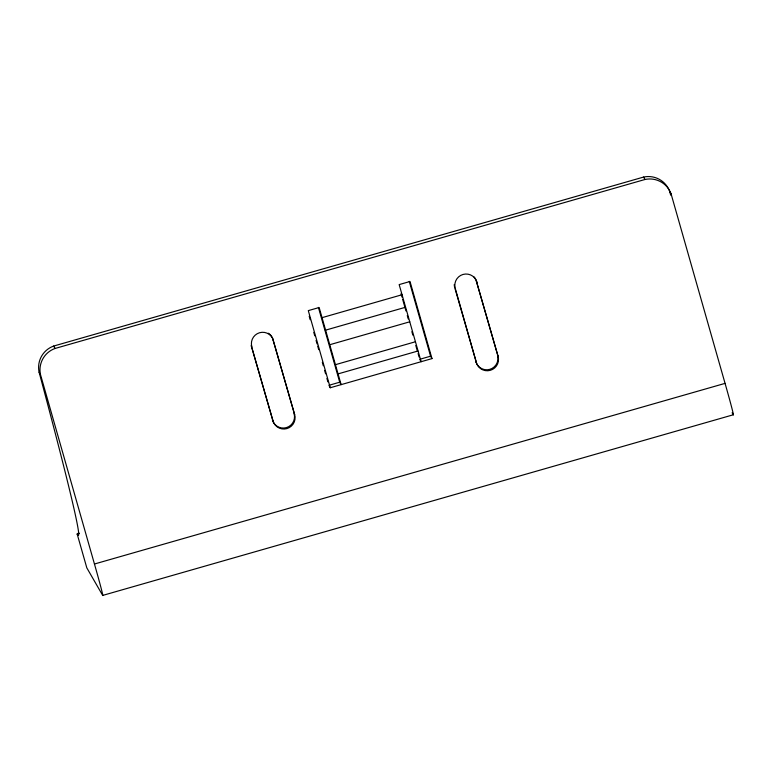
<?xml version="1.0" encoding="UTF-8"?>
<svg xmlns="http://www.w3.org/2000/svg" width="772" height="772" viewBox="0 0 772 772"><rect width="100%" height="100%" fill="white"/><g stroke="black" fill="none" stroke-linecap="round" stroke-linejoin="round"><path stroke-width="1.16" d="M431.973 358.604L430.583 356.191L419.736 359.298L421.126 361.711L399.163 284.598L410.009 281.49L431.973 358.604L330.262 387.747L308.298 310.624L319.145 307.517L341.118 384.639L339.719 382.217L318.411 307.401M670.675 195.142A508.603 9.737 74 0 0 669.71 191.543L671.1 193.955L725.062 383.375A35.271 0.675 74 0 1 733.303 414.776L102.695 595.415L86.811 567.854L77.171 534.021A508.603 9.737 74 0 0 39.102 372.181A22.668 22.591 -30 0 1 53.664 346.059L643.587 177.068A22.668 22.591 -30 0 1 669.392 190.694M102.695 595.415A35.271 0.675 74 0 0 94.454 564.014L40.491 374.594A22.668 22.591 -30 0 1 55.053 348.471L644.977 179.49A22.668 22.591 -30 0 1 671.1 193.955M322.04 317.659L402.048 294.74M325.33 330.223L405.348 307.304M329.75 344.727L409.758 321.799M335.434 364.683L415.442 341.755M337.866 373.947L417.874 351.028M328.872 385.325L339.719 382.217M79.429 533.375L77.171 534.021A22.417 1.718 -15.9 0 1 78.773 532.941M94.454 564.014L725.062 383.375M643.587 177.068L644.977 179.49M732.126 412.74L733.303 414.776M474.066 276.916A11.29 11.252 -30 0 1 476.382 281.201L498.085 356.394A11.29 11.252 -30 0 1 490.326 370.328A11.29 11.252 -30 0 1 476.392 362.608L455.017 288.583M476.382 281.201L498.085 356.394M329.335 386.135L330.262 387.747M268.444 333.243A11.29 11.252 -30 0 1 272.96 339.477L294.663 414.67A11.29 11.252 -30 0 1 286.904 428.595A11.29 11.252 -30 0 1 272.97 420.885L251.267 345.692L272.97 420.885M272.96 339.477L294.663 414.67M53.664 346.059L55.053 348.471M39.102 372.181L40.491 374.594M476.392 362.608L455.248 288.39A11.29 11.252 -30 0 1 463.007 274.456A11.29 11.252 -30 0 1 476.942 282.176M409.276 281.375L430.583 356.191M401.044 293.688L402.029 297.143M402.685 299.449L405.966 310.952M407.278 315.555L408.263 319.01M411.862 331.671L412.846 335.125M415.799 345.489L417.44 351.241M418.096 353.547L419.08 356.992M309.205 316.259L310.18 319.714M313.789 332.375L314.773 335.83M316.086 340.433L317.07 343.887M317.726 346.194L318.711 349.648M322.32 362.309L323.304 365.754M324.607 370.367L325.591 373.812M326.903 378.415L327.888 381.87M294.113 413.705A11.29 11.252 -30 0 1 286.344 427.63A11.29 11.252 -30 0 1 272.41 419.92M251.826 346.657A11.29 11.252 -30 0 1 259.585 332.722A11.29 11.252 -30 0 1 273.52 340.442M497.535 355.429A11.29 11.252 -30 0 1 489.766 369.363A11.29 11.252 -30 0 1 475.832 361.643M454.689 287.416A11.29 11.252 -30 0 1 454.264 284.511"/></g></svg>
